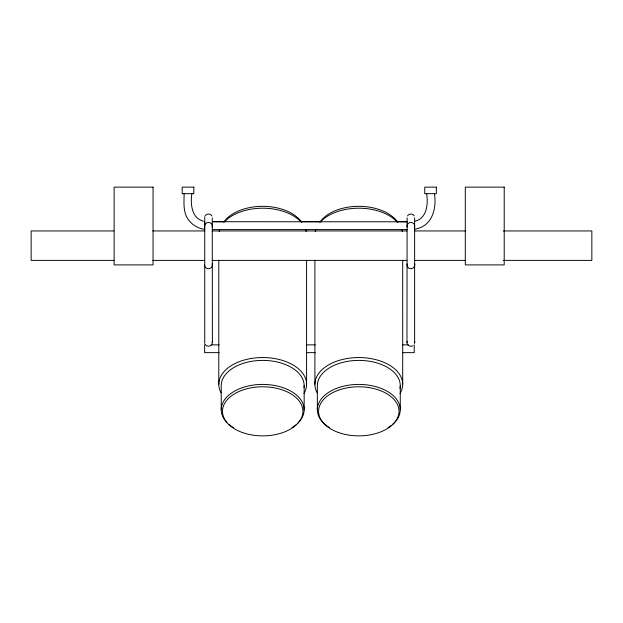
<?xml version="1.0" encoding="UTF-8"?>
<svg xmlns="http://www.w3.org/2000/svg" width="623" height="623" viewBox="0 0 623 623"><rect width="100%" height="100%" fill="white"/><g stroke="black" fill="none" stroke-linecap="round" stroke-linejoin="round"><path stroke-width="0.93" d="M204.741 216.882L204.741 343.429M212.256 265.904L212.256 263.856M212.256 217.886L212.388 342.424C212.568 346.248 206.891 347.766 205.131 344.371M407.107 263.856L407.107 265.904M414.63 265.904L414.63 263.856L414.762 264.9M412.815 345.796C409.996 347.572 406.118 344.597 407.107 341.412M414.63 343.429L414.63 217.886M205.131 215.94C206.493 213.409 210.512 213.409 211.875 215.94M211.875 266.808C210.504 269.338 206.493 269.338 205.131 266.808M407.497 215.94C408.859 213.409 412.878 213.409 414.24 215.94M414.24 266.808C412.878 269.338 408.859 269.338 407.497 266.808M415.113 221.181C427.098 218.299 428.227 203.628 426.654 193.667M414.887 229.155C432.012 226.546 436.887 208.682 434.441 193.667M407.107 217.886L406.975 342.424M225.098 221.718L212.451 221.718L407.419 221.796M301.002 221.718L321.437 221.718M396.36 221.718L407.068 221.718M212.412 229.576L407.419 229.576M113.892 230.946L31.15 230.946L31.15 260.391L113.892 260.391M152.83 230.946L204.422 230.946M212.209 230.946L406.897 230.946M414.684 230.946L465.303 230.946M503.267 230.946L591.85 230.946L591.85 260.391L503.267 260.391M152.83 260.391L204.422 260.391M212.209 260.391L406.897 260.391M414.684 260.391L465.303 260.391M211.438 344.869L219.203 344.869M306.516 344.869L315.254 344.869M402.567 344.869L408.392 344.869M219.203 352.649L204.648 352.649L204.648 344.869M306.516 352.649L315.254 352.649M402.567 352.649L414.209 352.649L414.209 344.869M204.406 229.311C198.332 228.485 192.671 225.215 188.925 220.371C182.796 212.879 184.065 202.631 184.104 193.667M203.425 221.181C191.448 218.299 190.319 203.628 191.892 193.667M414.63 341.412L414.762 342.424M204.609 264.861L204.741 265.904M212.256 341.412L212.388 342.424M402.699 260.196L402.699 384.329M400.262 385.692L400.262 409.716M317.341 409.716L317.341 385.692A41.461 25.302 0 0 1 361.122 360.437A41.461 25.302 0 0 1 400.005 388.526M314.903 260.196L314.903 384.329M306.586 260.196L306.586 384.329M304.156 385.692L304.156 409.716M221.227 409.716L221.227 385.692A41.461 25.302 0 0 1 264.238 360.413A41.461 25.302 0 0 1 304.04 387.576M218.79 260.196L218.79 384.329M204.648 221.796L204.648 229.576M204.609 226.087A3.894 3.621 0 0 1 209.009 222.497A3.894 3.621 0 0 1 212.256 227.021M407.107 227.021A3.894 3.621 0 0 1 410.869 222.466A3.894 3.621 0 0 1 414.63 227.021M219.171 231.483A43.898 26.781 0 0 1 219.639 229.747M224.677 221.593A43.898 26.781 0 0 1 300.707 221.593M305.745 229.747A43.898 26.781 0 0 1 306.212 231.483M221.017 392.747A43.898 26.781 0 0 1 263.334 357.547A43.898 26.781 0 0 1 303.946 393.479M223.758 222.201A42.146 25.714 0 0 1 262.688 206.322A42.146 25.714 0 0 1 301.625 222.201M226.788 422.363A41.461 25.302 0 0 1 236.654 390.029A41.461 25.302 0 0 1 290.552 390.979A41.461 25.302 0 0 1 297.342 423.609M295.948 424.824A41.461 25.302 0 0 1 292.008 427.604M233.376 427.604A41.461 25.302 0 0 1 228.719 424.224M315.277 231.483A43.898 26.781 0 0 1 315.752 229.747M320.783 221.593A43.898 26.781 0 0 1 396.82 221.593M401.851 229.747A43.898 26.781 0 0 1 402.326 231.483M317.123 392.747A43.898 26.781 0 0 1 359.44 357.547A43.898 26.781 0 0 1 400.052 393.479M319.864 222.201A42.146 25.714 0 0 1 358.801 206.322A42.146 25.714 0 0 1 397.731 222.201M329.481 427.604A41.461 25.302 0 0 1 327.823 392.903A41.461 25.302 0 0 1 384.508 389.873A41.461 25.302 0 0 1 392.77 424.224M391.322 425.408A41.461 25.302 0 0 1 388.121 427.604M153.048 187.134L114.134 187.134L114.134 264.9L153.048 264.9L153.048 187.134M193.823 187.134L182.173 187.134L182.173 193.667L193.823 193.667L193.823 187.134M436.349 187.134L424.738 187.134L424.738 193.667L436.349 193.667L436.349 187.134M504.209 187.134L465.295 187.134L465.295 264.9L504.209 264.9L504.209 187.134M242.581 432.58A40.215 24.538 0 0 0 302.91 411.328A40.215 24.538 0 0 0 242.581 390.076A40.215 24.538 0 0 0 242.581 432.58M338.694 432.58A40.215 24.538 0 0 0 399.016 411.328A40.215 24.538 0 0 0 338.694 390.076A40.215 24.538 0 0 0 338.694 432.58"/></g></svg>
